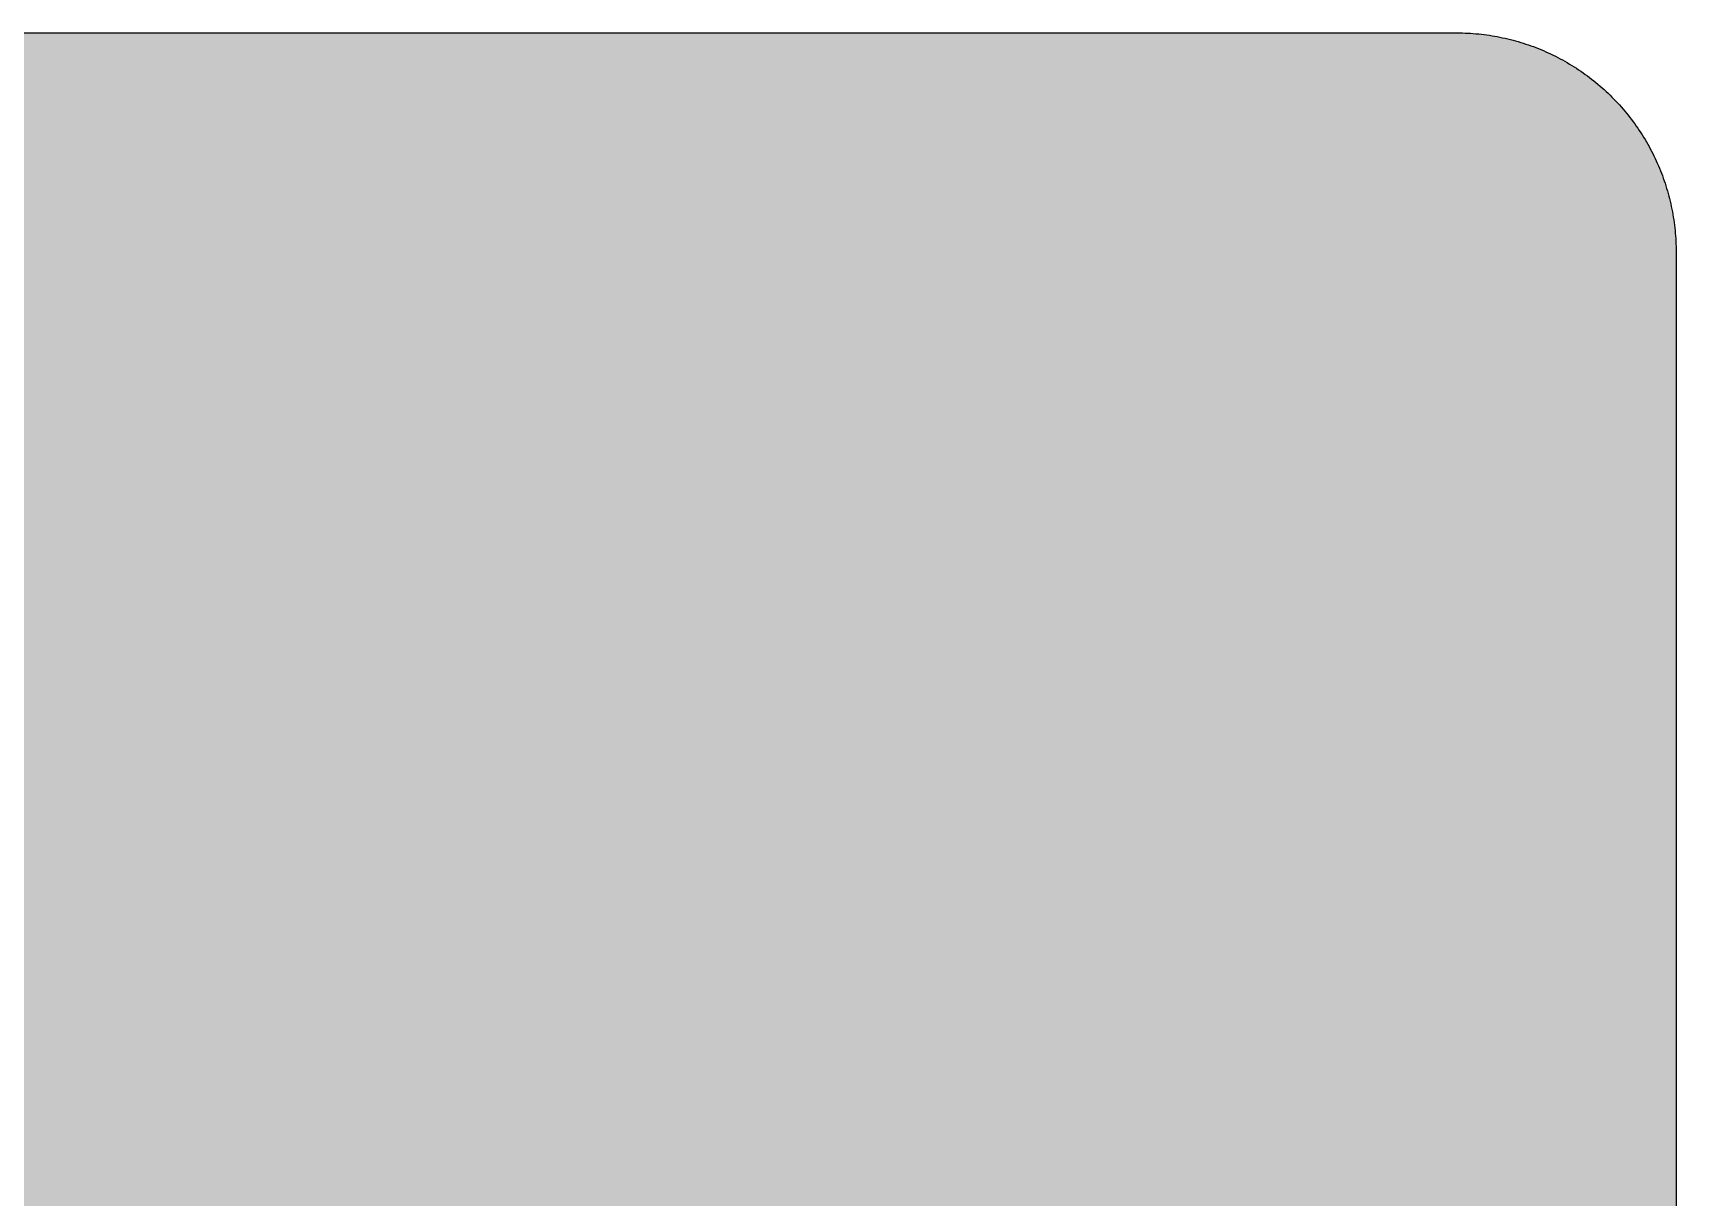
# Model space of a CAD drawing. Header units: millimetres. Extents: x 0 to 212, y 0 to 159.
# Drawn here: x 105.9 to 211.7, y 83.8 to 158.8 of the extents above; entities that cross this region are included whole.
import ezdxf

# ---------------------------------------------------------------- set-up
doc = ezdxf.new("R2010")
doc.units = ezdxf.units.MM

msp = doc.modelspace()

# ---------------------------------------------------------------- hatches: boundary and pattern name
msp.add_hatch(color=254).paths.add_polyline_path([(14.1633, 0.0536), (13.9878, 0.0533), (13.8125, 0.0559), (13.6373, 0.061), (13.462, 0.0686), (13.2893, 0.0787), (13.114, 0.0914), (12.9413, 0.1041), (12.7686, 0.1219), (12.5959, 0.1397), (12.4231, 0.16), (12.2504, 0.1829), (12.0777, 0.2057), (11.9075, 0.2337), (11.7373, 0.2616), (11.5672, 0.2921), (11.397, 0.3251), (11.2268, 0.3607), (11.0592, 0.3988), (10.8915, 0.4369), (10.7239, 0.4775), (10.5562, 0.5207), (10.3886, 0.5664), (10.2235, 0.6121), (10.0584, 0.6629), (9.8933, 0.7137), (9.7307, 0.7671), (9.5682, 0.8204), (9.4056, 0.8788), (9.2431, 0.9373), (9.083, 0.9982), (8.923, 1.0617), (8.763, 1.1252), (8.6055, 1.1938), (8.4455, 1.2624), (8.2906, 1.331), (8.1331, 1.4046), (7.9781, 1.4783), (7.8232, 1.5545), (7.6708, 1.6332), (7.5184, 1.7145), (7.366, 1.7958), (7.2161, 1.8796), (7.0663, 1.966), (6.919, 2.0523), (6.7716, 2.1438), (6.6243, 2.2352), (6.4795, 2.3266), (6.3348, 2.4232), (6.19, 2.5197), (6.0477, 2.6187), (5.908, 2.7178), (5.7683, 2.8194), (5.6286, 2.9235), (5.4915, 3.0302), (5.3543, 3.1369), (5.2197, 3.2461), (5.0851, 3.3579), (4.953, 3.4722), (4.8209, 3.5865), (4.6914, 3.7033), (4.5644, 3.8202), (4.4348, 3.9395), (4.3104, 4.0615), (4.1859, 4.1859), (4.0615, 4.3104), (3.9395, 4.4348), (3.8202, 4.5618), (3.7033, 4.6914), (3.5865, 4.8209), (3.4722, 4.953), (3.3579, 5.0851), (3.2487, 5.2197), (3.1369, 5.3543), (3.0302, 5.4915), (2.9235, 5.6286), (2.8194, 5.7683), (2.7178, 5.908), (2.6187, 6.0477), (2.5197, 6.19), (2.4232, 6.3348), (2.3266, 6.477), (2.2352, 6.6243), (2.1438, 6.7691), (2.0523, 6.919), (1.966, 7.0663), (1.8796, 7.2161), (1.7958, 7.366), (1.7145, 7.5184), (1.6332, 7.6708), (1.5545, 7.8232), (1.4783, 7.9781), (1.4046, 8.1331), (1.331, 8.2906), (1.2598, 8.4455), (1.1913, 8.603), (1.1252, 8.763), (1.0592, 8.923), (0.9982, 9.083), (0.9373, 9.2431), (0.8763, 9.4056), (0.8204, 9.5682), (0.7645, 9.7307), (0.7112, 9.8933), (0.6604, 10.0584), (0.6121, 10.2235), (0.5639, 10.3911), (0.5207, 10.5562), (0.4775, 10.7239), (0.4343, 10.8915), (0.3962, 11.0592), (0.3607, 11.2268), (0.3251, 11.397), (0.2921, 11.5672), (0.2616, 11.7373), (0.2311, 11.9075), (0.2057, 12.0802), (0.1803, 12.2504), (0.1575, 12.4231), (0.1372, 12.5959), (0.1194, 12.7686), (0.1041, 12.9413), (0.0889, 13.1166), (0.0787, 13.2893), (0.0686, 13.4645), (0.061, 13.6373), (0.0559, 13.8125), (0.0508, 13.9878), (0.0508, 14.163), (0.0522, 144.6925), (0.0508, 144.8664), (0.0559, 145.0416), (0.061, 145.2169), (0.0686, 145.3896), (0.0787, 145.5649), (0.0889, 145.7376), (0.1041, 145.9128), (0.1194, 146.0856), (0.1372, 146.2583), (0.1575, 146.431), (0.1803, 146.6037), (0.2057, 146.7739), (0.2311, 146.9466), (0.2616, 147.1168), (0.2921, 147.287), (0.3251, 147.4572), (0.3607, 147.6248), (0.3962, 147.795), (0.4343, 147.9626), (0.4775, 148.1303), (0.5207, 148.2979), (0.5639, 148.463), (0.6121, 148.6281), (0.6604, 148.7932), (0.7112, 148.9583), (0.7645, 149.1234), (0.8204, 149.286), (0.8763, 149.4485), (0.9373, 149.6111), (0.9982, 149.7711), (1.0592, 149.9311), (1.1252, 150.0911), (1.1913, 150.2486), (1.2598, 150.4061), (1.331, 150.5636), (1.4046, 150.7185), (1.4783, 150.876), (1.5545, 151.0284), (1.6332, 151.1833), (1.7145, 151.3357), (1.7958, 151.4856), (1.8796, 151.638), (1.966, 151.7879), (2.0523, 151.9352), (2.1438, 152.0825), (2.2352, 152.2298), (2.3266, 152.3746), (2.4232, 152.5194), (2.5197, 152.6616), (2.6187, 152.8039), (2.7178, 152.9461), (2.8194, 153.0858), (2.9235, 153.2255), (3.0302, 153.3627), (3.1369, 153.4973), (3.2487, 153.6344), (3.3579, 153.7665), (3.4722, 153.8986), (3.5865, 154.0307), (3.7033, 154.1602), (3.8202, 154.2898), (3.9395, 154.4168), (4.0615, 154.5438), (4.1859, 154.6682), (4.3104, 154.7901), (4.4348, 154.9121), (4.5644, 155.034), (4.6914, 155.1508), (4.8209, 155.2677), (4.953, 155.382), (5.0851, 155.4937), (5.2197, 155.6055), (5.3543, 155.7147), (5.4915, 155.8239), (5.6286, 155.9281), (5.7683, 156.0322), (5.908, 156.1338), (6.0477, 156.2354), (6.19, 156.3345), (6.3348, 156.431), (6.4795, 156.525), (6.6243, 156.6189), (6.7716, 156.7104), (6.919, 156.7993), (7.0663, 156.8882), (7.2161, 156.9745), (7.366, 157.0584), (7.5184, 157.1396), (7.6708, 157.2209), (7.8232, 157.2971), (7.9781, 157.3733), (8.1331, 157.4495), (8.2906, 157.5206), (8.4455, 157.5918), (8.6055, 157.6603), (8.763, 157.7289), (8.923, 157.7924), (9.083, 157.8559), (9.2431, 157.9169), (9.4056, 157.9753), (9.5682, 158.0337), (9.7307, 158.0871), (9.8933, 158.1404), (10.0584, 158.1912), (10.2235, 158.242), (10.3886, 158.2877), (10.5562, 158.3334), (10.7239, 158.3766), (10.8915, 158.4173), (11.0592, 158.4579), (11.2268, 158.4935), (11.397, 158.529), (11.5672, 158.562), (11.7373, 158.5925), (11.9075, 158.6205), (12.0777, 158.6484), (12.2504, 158.6713), (12.4231, 158.6941), (12.5959, 158.7144), (12.7686, 158.7322), (12.9413, 158.75), (13.114, 158.7627), (13.2893, 158.7754), (13.462, 158.7856), (13.6373, 158.7932), (13.8125, 158.7983), (13.9878, 158.8008), (14.163, 158.8033), (197.6078, 158.8036), (197.7822, 158.8008), (197.9574, 158.7983), (198.1327, 158.7932), (198.3054, 158.7856), (198.4807, 158.7754), (198.6534, 158.7627), (198.8287, 158.75), (199.0014, 158.7322), (199.1741, 158.7144), (199.3468, 158.6941), (199.5195, 158.6713), (199.6897, 158.6484), (199.8624, 158.6205), (200.0326, 158.5925), (200.2028, 158.562), (200.373, 158.529), (200.5432, 158.4935), (200.7108, 158.4579), (200.8784, 158.4173), (201.0461, 158.3766), (201.2137, 158.3334), (201.3788, 158.2877), (201.5465, 158.242), (201.7116, 158.1912), (201.8767, 158.1404), (202.0392, 158.0871), (202.2018, 158.0337), (202.3643, 157.9753), (202.5269, 157.9169), (202.6869, 157.8559), (202.8469, 157.7924), (203.007, 157.7289), (203.167, 157.6603), (203.3245, 157.5918), (203.4794, 157.5206), (203.6369, 157.4495), (203.7918, 157.3733), (203.9468, 157.2971), (204.0992, 157.2209), (204.2516, 157.1396), (204.404, 157.0584), (204.5538, 156.9745), (204.7037, 156.8882), (204.8535, 156.7993), (205.0009, 156.7104), (205.1456, 156.6189), (205.293, 156.525), (205.4352, 156.431), (205.58, 156.3345), (205.7222, 156.2354), (205.8619, 156.1338), (206.0016, 156.0322), (206.1413, 155.9281), (206.2785, 155.8239), (206.4156, 155.7147), (206.5503, 155.6055), (206.6849, 155.4937), (206.817, 155.382), (206.949, 155.2677), (207.0786, 155.1508), (207.2081, 155.034), (207.3351, 154.9121), (207.4596, 154.7901), (207.584, 154.6682), (207.7085, 154.5438), (207.8304, 154.4168), (207.9498, 154.2898), (208.0666, 154.1602), (208.1835, 154.0307), (208.2978, 153.8986), (208.4121, 153.7665), (208.5238, 153.6344), (208.6331, 153.4973), (208.7397, 153.3627), (208.8464, 153.2255), (208.9506, 153.0858), (209.0522, 152.9461), (209.1512, 152.8039), (209.2503, 152.6616), (209.3468, 152.5194), (209.4433, 152.3746), (209.5348, 152.2298), (209.6262, 152.0825), (209.7176, 151.9352), (209.804, 151.7879), (209.8904, 151.638), (209.9742, 151.4856), (210.0555, 151.3357), (210.1367, 151.1833), (210.2155, 151.0284), (210.2917, 150.876), (210.3653, 150.7185), (210.439, 150.5636), (210.5076, 150.4061), (210.5762, 150.2486), (210.6447, 150.0911), (210.7082, 149.9311), (210.7717, 149.7711), (210.8327, 149.6111), (210.8911, 149.4485), (210.9495, 149.286), (211.0029, 149.1234), (211.0562, 148.9583), (211.107, 148.7932), (211.1578, 148.6281), (211.2035, 148.463), (211.2493, 148.2979), (211.2924, 148.1303), (211.3331, 147.9626), (211.3712, 147.795), (211.4093, 147.6248), (211.4448, 147.4572), (211.4779, 147.287), (211.5083, 147.1168), (211.5363, 146.9466), (211.5642, 146.7739), (211.5871, 146.6037), (211.6099, 146.431), (211.6303, 146.2583), (211.648, 146.0856), (211.6658, 145.9128), (211.6785, 145.7376), (211.6912, 145.5649), (211.7014, 145.3896), (211.709, 145.2169), (211.7141, 145.0416), (211.7166, 144.8664), (211.7166, 144.6911), (211.7189, 14.1647), (211.7166, 13.9878), (211.7141, 13.8125), (211.709, 13.6373), (211.7014, 13.4645), (211.6912, 13.2893), (211.6785, 13.1166), (211.6658, 12.9413), (211.648, 12.7686), (211.6303, 12.5959), (211.6099, 12.4231), (211.5871, 12.2504), (211.5642, 12.0802), (211.5363, 11.9075), (211.5083, 11.7373), (211.4779, 11.5672), (211.4448, 11.397), (211.4093, 11.2268), (211.3712, 11.0592), (211.3331, 10.8915), (211.2924, 10.7239), (211.2493, 10.5562), (211.2035, 10.3911), (211.1578, 10.2235), (211.107, 10.0584), (211.0562, 9.8933), (211.0029, 9.7307), (210.9495, 9.5682), (210.8911, 9.4056), (210.8327, 9.2431), (210.7717, 9.083), (210.7082, 8.923), (210.6447, 8.763), (210.5762, 8.603), (210.5076, 8.4455), (210.439, 8.2906), (210.3653, 8.1331), (210.2917, 7.9781), (210.2155, 7.8232), (210.1367, 7.6708), (210.0555, 7.5184), (209.9742, 7.366), (209.8904, 7.2161), (209.804, 7.0663), (209.7176, 6.919), (209.6262, 6.7691), (209.5348, 6.6243), (209.4433, 6.477), (209.3468, 6.3348), (209.2503, 6.19), (209.1512, 6.0477), (209.0522, 5.908), (208.9506, 5.7683), (208.8464, 5.6286), (208.7397, 5.4915), (208.6331, 5.3543), (208.5238, 5.2197), (208.4121, 5.0851), (208.2978, 4.953), (208.1835, 4.8209), (208.0666, 4.6914), (207.9498, 4.5618), (207.8304, 4.4348), (207.7085, 4.3104), (207.584, 4.1859), (207.4596, 4.0615), (207.3351, 3.9395), (207.2081, 3.8202), (207.0786, 3.7033), (206.949, 3.5865), (206.817, 3.4722), (206.6849, 3.3579), (206.5503, 3.2461), (206.4156, 3.1369), (206.2785, 3.0302), (206.1413, 2.9235), (206.0016, 2.8194), (205.8619, 2.7178), (205.7222, 2.6187), (205.58, 2.5197), (205.4352, 2.4232), (205.293, 2.3266), (205.1456, 2.2352), (205.0009, 2.1438), (204.8535, 2.0523), (204.7037, 1.966), (204.5538, 1.8796), (204.404, 1.7958), (204.2516, 1.7145), (204.0992, 1.6332), (203.9468, 1.5545), (203.7918, 1.4783), (203.6369, 1.4046), (203.4794, 1.331), (203.3245, 1.2624), (203.167, 1.1938), (203.007, 1.1252), (202.8469, 1.0617), (202.6869, 0.9982), (202.5269, 0.9373), (202.3643, 0.8788), (202.2018, 0.8204), (202.0392, 0.7671), (201.8767, 0.7137), (201.7116, 0.6629), (201.5465, 0.6121), (201.3788, 0.5664), (201.2137, 0.5207), (201.0461, 0.4775), (200.8784, 0.4369), (200.7108, 0.3988), (200.5432, 0.3607), (200.373, 0.3251), (200.2028, 0.2921), (200.0326, 0.2616), (199.8624, 0.2337), (199.6897, 0.2057), (199.5195, 0.1829), (199.3468, 0.16), (199.1741, 0.1397), (199.0014, 0.1219), (198.8287, 0.1041), (198.6534, 0.0914), (198.4807, 0.0787), (198.3054, 0.0686), (198.1327, 0.061), (197.9574, 0.0559), (197.7822, 0.0533), (197.6069, 0.0533)])
h = msp.add_hatch(color=59)
h.paths.add_polyline_path([(14.1633, 3.5814), (13.8887, 3.5839), (13.6169, 3.5941), (13.3477, 3.6119), (13.081, 3.6347), (12.8143, 3.6652), (12.5501, 3.7008), (12.2885, 3.7465), (12.0294, 3.7948), (11.7729, 3.8506), (11.5164, 3.9141), (11.2649, 3.9827), (11.016, 4.0564), (10.7671, 4.1351), (10.5232, 4.2215), (10.2819, 4.3129), (10.0432, 4.412), (9.8069, 4.5161), (9.5733, 4.6228), (9.3447, 4.7371), (9.1186, 4.8565), (8.8951, 4.9809), (8.6741, 5.113), (8.4582, 5.2476), (8.2448, 5.3873), (8.0366, 5.5321), (7.8308, 5.682), (7.6276, 5.8369), (7.4295, 5.9969), (7.2365, 6.1595), (7.046, 6.3297), (6.8605, 6.5024), (6.6777, 6.6802), (6.5024, 6.8605), (6.3271, 7.046), (6.1595, 7.2365), (5.9969, 7.432), (5.8369, 7.6302), (5.682, 7.8308), (5.5321, 8.0366), (5.3873, 8.2448), (5.2451, 8.4582), (5.1105, 8.6741), (4.9809, 8.8951), (4.8565, 9.1186), (4.7371, 9.3447), (4.6228, 9.5758), (4.5136, 9.8069), (4.4094, 10.0432), (4.3129, 10.2819), (4.2215, 10.5232), (4.1351, 10.7696), (4.0538, 11.016), (3.9802, 11.2649), (3.9116, 11.5189), (3.8506, 11.7729), (3.7948, 12.0294), (3.744, 12.2911), (3.7008, 12.5527), (3.6627, 12.8143), (3.6322, 13.081), (3.6093, 13.3502), (3.5916, 13.6195), (3.5814, 13.8913), (3.5789, 14.163), (3.58, 144.6925), (3.5814, 144.9654), (3.5916, 145.2347), (3.6093, 145.5064), (3.6322, 145.7731), (3.6627, 146.0398), (3.7008, 146.304), (3.744, 146.5656), (3.7948, 146.8247), (3.8506, 147.0812), (3.9116, 147.3352), (3.9802, 147.5892), (4.0538, 147.8382), (4.1351, 148.0845), (4.2215, 148.3309), (4.3129, 148.5722), (4.4094, 148.811), (4.5136, 149.0472), (4.6228, 149.2783), (4.7371, 149.5095), (4.8565, 149.7355), (4.9809, 149.9591), (5.1105, 150.1775), (5.2451, 150.3959), (5.3873, 150.6093), (5.5321, 150.8176), (5.682, 151.0233), (5.8369, 151.224), (5.9969, 151.4221), (6.1595, 151.6177), (6.3271, 151.8056), (6.5024, 151.9936), (6.6777, 152.1739), (6.8605, 152.3517), (7.046, 152.5245), (7.2365, 152.6946), (7.4295, 152.8572), (7.6276, 153.0172), (7.8308, 153.1722), (8.0366, 153.322), (8.2448, 153.4668), (8.4582, 153.6065), (8.6741, 153.7411), (8.8951, 153.8732), (9.1186, 153.9977), (9.3447, 154.117), (9.5733, 154.2313), (9.8069, 154.3406), (10.0432, 154.4422), (10.2819, 154.5412), (10.5232, 154.6327), (10.7671, 154.719), (11.016, 154.7978), (11.2649, 154.874), (11.5164, 154.9425), (11.7729, 155.0035), (12.0294, 155.0594), (12.2885, 155.1102), (12.5501, 155.1534), (12.8143, 155.1889), (13.081, 155.2194), (13.3477, 155.2448), (13.6169, 155.26), (13.8887, 155.2702), (14.163, 155.2753), (197.6078, 155.2758), (197.8787, 155.2702), (198.1505, 155.26), (198.4197, 155.2448), (198.689, 155.2194), (198.9557, 155.1889), (199.2173, 155.1534), (199.4789, 155.1102), (199.7405, 155.0594), (199.9971, 155.0035), (200.2511, 154.9425), (200.5051, 154.874), (200.754, 154.7978), (201.0004, 154.719), (201.2467, 154.6327), (201.488, 154.5412), (201.7268, 154.4422), (201.963, 154.3406), (202.1942, 154.2313), (202.4253, 154.117), (202.6514, 153.9977), (202.8749, 153.8732), (203.0959, 153.7411), (203.3118, 153.6065), (203.5251, 153.4668), (203.7334, 153.322), (203.9391, 153.1722), (204.1398, 153.0172), (204.3379, 152.8572), (204.5335, 152.6946), (204.724, 152.5245), (204.9094, 152.3517), (205.0898, 152.1739), (205.2676, 151.9936), (205.4403, 151.8056), (205.6105, 151.6177), (205.773, 151.4221), (205.933, 151.224), (206.088, 151.0233), (206.2378, 150.8176), (206.3826, 150.6093), (206.5223, 150.3959), (206.6569, 150.1775), (206.789, 149.9591), (206.9135, 149.7355), (207.0329, 149.5095), (207.1472, 149.2783), (207.2538, 149.0472), (207.358, 148.811), (207.457, 148.5722), (207.5485, 148.3309), (207.6348, 148.0845), (207.7136, 147.8382), (207.7872, 147.5892), (207.8558, 147.3352), (207.9193, 147.0812), (207.9752, 146.8247), (208.0235, 146.5656), (208.0692, 146.304), (208.1047, 146.0398), (208.1352, 145.7731), (208.1581, 145.5064), (208.1759, 145.2347), (208.186, 144.9654), (208.1911, 144.6911), (208.1911, 14.1647), (208.186, 13.8913), (208.1759, 13.6195), (208.1581, 13.3502), (208.1352, 13.081), (208.1047, 12.8143), (208.0692, 12.5527), (208.0235, 12.2911), (207.9752, 12.0294), (207.9193, 11.7729), (207.8558, 11.5189), (207.7872, 11.2649), (207.7136, 11.016), (207.6348, 10.7696), (207.5485, 10.5232), (207.457, 10.2819), (207.358, 10.0432), (207.2538, 9.8069), (207.1472, 9.5758), (207.0329, 9.3447), (206.9135, 9.1186), (206.789, 8.8951), (206.6569, 8.6741), (206.5223, 8.4582), (206.3826, 8.2448), (206.2378, 8.0366), (206.088, 7.8308), (205.933, 7.6302), (205.773, 7.432), (205.6105, 7.2365), (205.4403, 7.046), (205.2676, 6.8605), (205.0898, 6.6802), (204.9094, 6.5024), (204.724, 6.3297), (204.5335, 6.1595), (204.3379, 5.9969), (204.1398, 5.8369), (203.9391, 5.682), (203.7334, 5.5321), (203.5251, 5.3873), (203.3118, 5.2476), (203.0959, 5.113), (202.8749, 4.9809), (202.6514, 4.8565), (202.4253, 4.7371), (202.1942, 4.6228), (201.963, 4.5161), (201.7268, 4.412), (201.488, 4.3129), (201.2467, 4.2215), (201.0004, 4.1351), (200.754, 4.0564), (200.5051, 3.9827), (200.2511, 3.9141), (199.9971, 3.8506), (199.7405, 3.7948), (199.4789, 3.7465), (199.2173, 3.7008), (198.9557, 3.6652), (198.689, 3.6347), (198.4197, 3.6119), (198.1505, 3.5941), (197.8787, 3.5839), (197.6069, 3.5789)])
h.paths.add_polyline_path([(14.1633, 8.8731), (14.0259, 8.8748), (13.8887, 8.8798), (13.7541, 8.8875), (13.622, 8.9002), (13.4874, 8.9154), (13.3553, 8.9332), (13.2258, 8.9535), (13.0962, 8.9789), (12.9667, 9.0068), (12.8397, 9.0373), (12.7127, 9.0729), (12.5882, 9.1084), (12.4663, 9.1491), (12.3419, 9.1923), (12.2225, 9.238), (12.1031, 9.2888), (11.9837, 9.3396), (11.8694, 9.3929), (11.7526, 9.4513), (11.6408, 9.5098), (11.5291, 9.5733), (11.4198, 9.6368), (11.3106, 9.7053), (11.2039, 9.7765), (11.0998, 9.8476), (10.9957, 9.9238), (10.8966, 10), (10.7975, 10.0787), (10.6985, 10.1625), (10.6045, 10.2464), (10.5105, 10.3327), (10.4216, 10.4216), (10.3327, 10.5131), (10.2464, 10.6045), (10.16, 10.701), (10.0787, 10.7975), (10, 10.8966), (9.9212, 10.9982), (9.8476, 11.0998), (9.7739, 11.2039), (9.7053, 11.3106), (9.6368, 11.4198), (9.5707, 11.5291), (9.5098, 11.6408), (9.4488, 11.7551), (9.3929, 11.8694), (9.337, 11.9863), (9.2862, 12.1031), (9.238, 12.2225), (9.1923, 12.3444), (9.1491, 12.4663), (9.1084, 12.5908), (9.0703, 12.7152), (9.0373, 12.8397), (9.0068, 12.9692), (8.9789, 13.0962), (8.9535, 13.2258), (8.9306, 13.3579), (8.9129, 13.4899), (8.8976, 13.622), (8.8849, 13.7566), (8.8773, 13.8913), (8.8722, 14.0259), (8.8697, 14.163), (8.8717, 144.6925), (8.8722, 144.8283), (8.8773, 144.9629), (8.8849, 145.0975), (8.8976, 145.2321), (8.9129, 145.3642), (8.9306, 145.4963), (8.9535, 145.6284), (8.9789, 145.7579), (9.0068, 145.8849), (9.0373, 146.0144), (9.0703, 146.1389), (9.1084, 146.2634), (9.1491, 146.3878), (9.1923, 146.5097), (9.238, 146.6317), (9.2862, 146.751), (9.337, 146.8679), (9.3929, 146.9847), (9.4488, 147.099), (9.5098, 147.2133), (9.5707, 147.3251), (9.6368, 147.4343), (9.7053, 147.5435), (9.7739, 147.6502), (9.8476, 147.7543), (9.9212, 147.8559), (10, 147.9575), (10.0787, 148.0566), (10.16, 148.1531), (10.2464, 148.2496), (10.3327, 148.3411), (10.4216, 148.4325), (10.5105, 148.5214), (10.6045, 148.6078), (10.6985, 148.6916), (10.7975, 148.7754), (10.8966, 148.8542), (10.9957, 148.9304), (11.0998, 149.0066), (11.2039, 149.0777), (11.3106, 149.1488), (11.4198, 149.2174), (11.5291, 149.2809), (11.6408, 149.3444), (11.7526, 149.4028), (11.8694, 149.4612), (11.9837, 149.5146), (12.1031, 149.5679), (12.2225, 149.6162), (12.3419, 149.6619), (12.4663, 149.7051), (12.5882, 149.7457), (12.7127, 149.7813), (12.8397, 149.8168), (12.9667, 149.8473), (13.0962, 149.8752), (13.2258, 149.9006), (13.3553, 149.921), (13.4874, 149.9413), (13.622, 149.9565), (13.7541, 149.9667), (13.8887, 149.9768), (14.0259, 149.9819), (14.163, 149.9819), (197.6078, 149.9842), (197.7441, 149.9819), (197.8787, 149.9768), (198.0133, 149.9667), (198.1479, 149.9565), (198.28, 149.9413), (198.4121, 149.921), (198.5442, 149.9006), (198.6737, 149.8752), (198.8007, 149.8473), (198.9303, 149.8168), (199.0547, 149.7813), (199.1792, 149.7457), (199.3036, 149.7051), (199.4256, 149.6619), (199.5475, 149.6162), (199.6669, 149.5679), (199.7837, 149.5146), (199.9005, 149.4612), (200.0148, 149.4028), (200.1291, 149.3444), (200.2409, 149.2809), (200.3501, 149.2174), (200.4593, 149.1488), (200.566, 149.0777), (200.6702, 149.0066), (200.7718, 148.9304), (200.8734, 148.8542), (200.9724, 148.7754), (201.0689, 148.6916), (201.1655, 148.6078), (201.2569, 148.5214), (201.3483, 148.4325), (201.4372, 148.3411), (201.5236, 148.2496), (201.6074, 148.1531), (201.6912, 148.0566), (201.77, 147.9575), (201.8462, 147.8559), (201.9224, 147.7543), (201.9935, 147.6502), (202.0646, 147.5435), (202.1332, 147.4343), (202.1967, 147.3251), (202.2602, 147.2133), (202.3186, 147.099), (202.377, 146.9847), (202.4304, 146.8679), (202.4812, 146.751), (202.532, 146.6317), (202.5777, 146.5097), (202.6209, 146.3878), (202.6615, 146.2634), (202.6971, 146.1389), (202.7326, 146.0144), (202.7631, 145.8849), (202.7911, 145.7579), (202.8165, 145.6284), (202.8368, 145.4963), (202.8546, 145.3642), (202.8698, 145.2321), (202.8825, 145.0975), (202.8901, 144.9629), (202.8952, 144.8283), (202.8977, 144.6911), (202.8994, 14.1647), (202.8952, 14.0259), (202.8901, 13.8913), (202.8825, 13.7566), (202.8698, 13.622), (202.8546, 13.4899), (202.8368, 13.3579), (202.8165, 13.2258), (202.7911, 13.0962), (202.7631, 12.9692), (202.7326, 12.8397), (202.6971, 12.7152), (202.6615, 12.5908), (202.6209, 12.4663), (202.5777, 12.3444), (202.532, 12.2225), (202.4812, 12.1031), (202.4304, 11.9863), (202.377, 11.8694), (202.3186, 11.7551), (202.2602, 11.6408), (202.1967, 11.5291), (202.1332, 11.4198), (202.0646, 11.3106), (201.9935, 11.2039), (201.9224, 11.0998), (201.8462, 10.9982), (201.77, 10.8966), (201.6912, 10.7975), (201.6074, 10.701), (201.5236, 10.6045), (201.4372, 10.5131), (201.3483, 10.4216), (201.2569, 10.3327), (201.1655, 10.2464), (201.0689, 10.1625), (200.9724, 10.0787), (200.8734, 10), (200.7718, 9.9238), (200.6702, 9.8476), (200.566, 9.7765), (200.4593, 9.7053), (200.3501, 9.6368), (200.2409, 9.5733), (200.1291, 9.5098), (200.0148, 9.4513), (199.9005, 9.3929), (199.7837, 9.3396), (199.6669, 9.2888), (199.5475, 9.238), (199.4256, 9.1923), (199.3036, 9.1491), (199.1792, 9.1084), (199.0547, 9.0729), (198.9303, 9.0373), (198.8007, 9.0068), (198.6737, 8.9789), (198.5442, 8.9535), (198.4121, 8.9332), (198.28, 8.9154), (198.1479, 8.9002), (198.0133, 8.8875), (197.8787, 8.8798), (197.7441, 8.8748), (197.6069, 8.8722)], flags=16)
h = msp.add_hatch(color=59)
h.paths.add_polyline_path([(133.0494, 104.8286), (133.0494, 106.7689), (140.8105, 106.7689), (140.8105, 108.7092), (153.2625, 108.7092), (153.2357, 108.651), (153.2128, 108.5926), (153.1874, 108.5342), (153.1645, 108.4783), (153.1417, 108.4199), (153.1188, 108.3615), (153.096, 108.3031), (153.0731, 108.2446), (153.0502, 108.1862), (153.0299, 108.1278), (153.0096, 108.0694), (152.9893, 108.0084), (152.969, 107.95), (152.9486, 107.8916), (152.9283, 107.8306), (152.908, 107.7722), (152.8902, 107.7138), (152.8724, 107.6528), (152.8547, 107.5944), (152.8369, 107.5334), (152.8191, 107.475), (152.8013, 107.4141), (152.7861, 107.3531), (152.7708, 107.2947), (152.7556, 107.2337), (152.7404, 107.1728), (152.7251, 107.1118), (152.7099, 107.0508), (152.6946, 106.9924), (152.6819, 106.9315), (152.6692, 106.8705), (152.6565, 106.8095), (152.6438, 106.7486), (152.6311, 106.6876), (152.6184, 106.6267), (152.6083, 106.5657), (152.5981, 106.5022), (152.5854, 106.4412), (152.5753, 106.3803), (152.5676, 106.3193), (152.5575, 106.2584), (152.5473, 106.1949), (152.5397, 106.1339), (152.5321, 106.0729), (152.5245, 106.0094), (152.5168, 105.9485), (152.5092, 105.8875), (152.5016, 105.824), (152.4965, 105.7631), (152.4914, 105.6996), (152.4838, 105.6386), (152.4787, 105.5751), (152.4762, 105.5141), (152.4711, 105.4506), (152.466, 105.3897), (152.4635, 105.3262), (152.461, 105.2652), (152.4584, 105.2017), (152.4559, 105.1408), (152.4533, 105.0773), (152.4533, 105.0138), (152.4508, 104.9528), (152.4508, 104.8893), (152.4508, 104.8283)])
h.paths.add_polyline_path([(183.4967, 108.7092), (181.5564, 104.8286), (171.855, 104.8286), (171.8539, 104.8893), (171.8539, 104.9528), (171.8513, 105.0138), (171.8513, 105.0773), (171.8488, 105.1408), (171.8462, 105.2017), (171.8437, 105.2652), (171.8412, 105.3262), (171.8386, 105.3897), (171.8335, 105.4506), (171.8285, 105.5141), (171.8259, 105.5751), (171.8208, 105.6386), (171.8132, 105.6996), (171.8081, 105.7631), (171.8031, 105.824), (171.7954, 105.8875), (171.7878, 105.9485), (171.7802, 106.0094), (171.7726, 106.0729), (171.765, 106.1339), (171.7573, 106.1949), (171.7472, 106.2584), (171.7396, 106.3193), (171.7294, 106.3803), (171.7192, 106.4412), (171.7091, 106.5022), (171.6964, 106.5657), (171.6862, 106.6267), (171.6735, 106.6876), (171.6608, 106.7486), (171.6481, 106.8095), (171.6354, 106.8705), (171.6227, 106.9315), (171.61, 106.9924), (171.5948, 107.0508), (171.5821, 107.1118), (171.5668, 107.1728), (171.5516, 107.2337), (171.5364, 107.2947), (171.5186, 107.3531), (171.5033, 107.4141), (171.4856, 107.475), (171.4678, 107.5334), (171.45, 107.5944), (171.4322, 107.6528), (171.4144, 107.7138), (171.3967, 107.7722), (171.3763, 107.8306), (171.3586, 107.8916), (171.3382, 107.95), (171.3179, 108.0084), (171.2976, 108.0694), (171.2747, 108.1278), (171.2544, 108.1862), (171.2316, 108.2446), (171.2112, 108.3031), (171.1884, 108.3615), (171.1655, 108.4199), (171.1427, 108.4783), (171.1173, 108.5342), (171.0944, 108.5926), (171.069, 108.651), (171.0436, 108.7069)], flags=16)
edge = h.paths.add_edge_path(flags=16)
edge.add_line((169.9147, 104.8286), (169.9108, 105.0265))
edge.add_line((169.9108, 105.0265), (169.9031, 105.2271))
edge.add_line((169.9031, 105.2271), (169.8904, 105.4252))
edge.add_line((169.8904, 105.4252), (169.8727, 105.6208))
edge.add_line((169.8727, 105.6208), (169.8523, 105.8164))
edge.add_line((169.8523, 105.8164), (169.8244, 106.0094))
edge.add_line((169.8244, 106.0094), (169.7914, 106.1999))
edge.add_line((169.7914, 106.1999), (169.7558, 106.3904))
edge.add_line((169.7558, 106.3904), (169.7152, 106.5809))
edge.add_line((169.7152, 106.5809), (169.6695, 106.7664))
edge.add_line((169.6695, 106.7664), (169.6187, 106.9518))
edge.add_line((169.6187, 106.9518), (169.5653, 107.1347))
edge.add_line((169.5653, 107.1347), (169.5069, 107.315))
edge.add_line((169.5069, 107.315), (169.4434, 107.4953))
edge.add_line((169.4434, 107.4953), (169.3748, 107.6731))
edge.add_line((169.3748, 107.6731), (169.3037, 107.8484))
edge.add_line((169.3037, 107.8484), (169.2275, 108.0211))
edge.add_line((169.2275, 108.0211), (169.1488, 108.1913))
edge.add_line((169.1488, 108.1913), (169.0649, 108.3615))
edge.add_line((169.0649, 108.3615), (168.976, 108.5266))
edge.add_line((168.976, 108.5266), (168.8846, 108.6891))
edge.add_line((168.8846, 108.6891), (168.7906, 108.8517))
edge.add_line((168.7906, 108.8517), (168.6916, 109.0092))
edge.add_line((168.6916, 109.0092), (168.5874, 109.1667))
edge.add_line((168.5874, 109.1667), (168.4807, 109.3191))
edge.add_line((168.4807, 109.3191), (168.3715, 109.4715))
edge.add_line((168.3715, 109.4715), (168.2572, 109.6188))
edge.add_line((168.2572, 109.6188), (168.1404, 109.7636))
edge.add_line((168.1404, 109.7636), (168.021, 109.9058))
edge.add_line((168.021, 109.9058), (167.8965, 110.0455))
edge.add_line((167.8965, 110.0455), (167.7695, 110.1827))
edge.add_line((167.7695, 110.1827), (167.64, 110.3147))
edge.add_line((167.64, 110.3147), (167.5079, 110.4443))
edge.add_line((167.5079, 110.4443), (167.3708, 110.5713))
edge.add_line((167.3708, 110.5713), (167.2311, 110.6957))
edge.add_line((167.2311, 110.6957), (167.0888, 110.8151))
edge.add_line((167.0888, 110.8151), (166.944, 110.932))
edge.add_line((166.944, 110.932), (166.7967, 111.0463))
edge.add_line((166.7967, 111.0463), (166.6443, 111.1555))
edge.add_line((166.6443, 111.1555), (166.4919, 111.2622))
edge.add_line((166.4919, 111.2622), (166.337, 111.3663))
edge.add_line((166.337, 111.3663), (166.177, 111.4654))
edge.add_line((166.177, 111.4654), (166.0169, 111.5593))
edge.add_line((166.0169, 111.5593), (165.8518, 111.6508))
edge.add_line((165.8518, 111.6508), (165.6867, 111.7397))
edge.add_line((165.6867, 111.7397), (165.5166, 111.8235))
edge.add_line((165.5166, 111.8235), (165.3464, 111.9022))
edge.add_line((165.3464, 111.9022), (165.1737, 111.9784))
edge.add_line((165.1737, 111.9784), (164.9984, 112.0496))
edge.add_line((164.9984, 112.0496), (164.8206, 112.1181))
edge.add_line((164.8206, 112.1181), (164.6428, 112.1816))
edge.add_line((164.6428, 112.1816), (164.4599, 112.2401))
edge.add_line((164.4599, 112.2401), (164.277, 112.2934))
edge.add_line((164.277, 112.2934), (164.0916, 112.3442))
edge.add_line((164.0916, 112.3442), (163.9062, 112.3899))
edge.add_line((163.9062, 112.3899), (163.7157, 112.4306))
edge.add_line((163.7157, 112.4306), (163.5252, 112.4661))
edge.add_line((163.5252, 112.4661), (163.3347, 112.4991))
edge.add_line((163.3347, 112.4991), (163.1417, 112.5271))
edge.add_line((163.1417, 112.5271), (162.9461, 112.5474))
edge.add_line((162.9461, 112.5474), (162.7505, 112.5652))
edge.add_line((162.7505, 112.5652), (162.5524, 112.5779))
edge.add_line((162.5524, 112.5779), (162.3517, 112.5855))
edge.add_line((162.3517, 112.5855), (162.1536, 112.588))
edge.add_line((162.1536, 112.588), (161.9529, 112.5855))
edge.add_line((161.9529, 112.5855), (161.7523, 112.5779))
edge.add_line((161.7523, 112.5779), (161.5542, 112.5652))
edge.add_line((161.5542, 112.5652), (161.3586, 112.5474))
edge.add_line((161.3586, 112.5474), (161.163, 112.5271))
edge.add_line((161.163, 112.5271), (160.97, 112.4991))
edge.add_line((160.97, 112.4991), (160.7795, 112.4661))
edge.add_line((160.7795, 112.4661), (160.589, 112.4306))
edge.add_line((160.589, 112.4306), (160.401, 112.3899))
edge.add_line((160.401, 112.3899), (160.213, 112.3442))
edge.add_line((160.213, 112.3442), (160.0276, 112.2934))
edge.add_line((160.0276, 112.2934), (159.8447, 112.2401))
edge.add_line((159.8447, 112.2401), (159.6644, 112.1816))
edge.add_line((159.6644, 112.1816), (159.4841, 112.1181))
edge.add_line((159.4841, 112.1181), (159.3063, 112.0496))
edge.add_line((159.3063, 112.0496), (159.131, 111.9784))
edge.add_line((159.131, 111.9784), (158.9583, 111.9022))
edge.add_line((158.9583, 111.9022), (158.7881, 111.8235))
edge.add_line((158.7881, 111.8235), (158.6205, 111.7397))
edge.add_line((158.6205, 111.7397), (158.4528, 111.6508))
edge.add_line((158.4528, 111.6508), (158.2903, 111.5593))
edge.add_line((158.2903, 111.5593), (158.1277, 111.4654))
edge.add_line((158.1277, 111.4654), (157.9702, 111.3663))
edge.add_line((157.9702, 111.3663), (157.8127, 111.2622))
edge.add_line((157.8127, 111.2622), (157.6603, 111.1555))
edge.add_line((157.6603, 111.1555), (157.5079, 111.0463))
edge.add_line((157.5079, 111.0463), (157.3606, 110.932))
edge.add_line((157.3606, 110.932), (157.2158, 110.8151))
edge.add_line((157.2158, 110.8151), (157.0736, 110.6957))
edge.add_line((157.0736, 110.6957), (156.9339, 110.5713))
edge.add_line((156.9339, 110.5713), (156.7967, 110.4443))
edge.add_line((156.7967, 110.4443), (156.6647, 110.3147))
edge.add_line((156.6647, 110.3147), (156.5351, 110.1827))
edge.add_line((156.5351, 110.1827), (156.4081, 110.0455))
edge.add_line((156.4081, 110.0455), (156.2837, 109.9058))
edge.add_line((156.2837, 109.9058), (156.1643, 109.7636))
edge.add_line((156.1643, 109.7636), (156.0474, 109.6188))
edge.add_line((156.0474, 109.6188), (155.9331, 109.4715))
edge.add_line((155.9331, 109.4715), (155.8239, 109.3191))
edge.add_line((155.8239, 109.3191), (155.7172, 109.1667))
edge.add_line((155.7172, 109.1667), (155.6131, 109.0092))
edge.add_line((155.6131, 109.0092), (155.514, 108.8517))
edge.add_line((155.514, 108.8517), (155.4201, 108.6891))
edge.add_line((155.4201, 108.6891), (155.3286, 108.5266))
edge.add_line((155.3286, 108.5266), (155.2397, 108.3615))
edge.add_line((155.2397, 108.3615), (155.1559, 108.1913))
edge.add_line((155.1559, 108.1913), (155.0772, 108.0211))
edge.add_line((155.0772, 108.0211), (155.001, 107.8484))
edge.add_line((155.001, 107.8484), (154.9298, 107.6731))
edge.add_line((154.9298, 107.6731), (154.8613, 107.4953))
edge.add_line((154.8613, 107.4953), (154.8003, 107.315))
edge.add_line((154.8003, 107.315), (154.7393, 107.1347))
edge.add_line((154.7393, 107.1347), (154.686, 106.9518))
edge.add_line((154.686, 106.9518), (154.6352, 106.7664))
edge.add_line((154.6352, 106.7664), (154.5895, 106.5809))
edge.add_line((154.5895, 106.5809), (154.5488, 106.3904))
edge.add_line((154.5488, 106.3904), (154.5133, 106.1999))
edge.add_line((154.5133, 106.1999), (154.4803, 106.0094))
edge.add_line((154.4803, 106.0094), (154.4549, 105.8164))
edge.add_line((154.4549, 105.8164), (154.432, 105.6208))
edge.add_line((154.432, 105.6208), (154.4142, 105.4252))
edge.add_line((154.4142, 105.4252), (154.4015, 105.2271))
edge.add_line((154.4015, 105.2271), (154.3939, 105.0265))
edge.add_line((154.3939, 105.0265), (154.3914, 104.8283))
edge.add_line((154.3914, 104.8283), (154.3939, 104.6277))
edge.add_line((154.3939, 104.6277), (154.4015, 104.427))
edge.add_line((154.4015, 104.427), (154.4142, 104.2289))
edge.add_line((154.4142, 104.2289), (154.432, 104.0333))
edge.add_line((154.432, 104.0333), (154.4549, 103.8377))
edge.add_line((154.4549, 103.8377), (154.4803, 103.6447))
edge.add_line((154.4803, 103.6447), (154.5133, 103.4542))
edge.add_line((154.5133, 103.4542), (154.5488, 103.2637))
edge.add_line((154.5488, 103.2637), (154.5895, 103.0732))
edge.add_line((154.5895, 103.0732), (154.6352, 102.8878))
edge.add_line((154.6352, 102.8878), (154.686, 102.7024))
edge.add_line((154.686, 102.7024), (154.7393, 102.5195))
edge.add_line((154.7393, 102.5195), (154.8003, 102.3366))
edge.add_line((154.8003, 102.3366), (154.8613, 102.1588))
edge.add_line((154.8613, 102.1588), (154.9298, 101.981))
edge.add_line((154.9298, 101.981), (155.001, 101.8057))
edge.add_line((155.001, 101.8057), (155.0772, 101.633))
edge.add_line((155.0772, 101.633), (155.1559, 101.4628))
edge.add_line((155.1559, 101.4628), (155.2397, 101.2927))
edge.add_line((155.2397, 101.2927), (155.3286, 101.1276))
edge.add_line((155.3286, 101.1276), (155.4201, 100.965))
edge.add_line((155.4201, 100.965), (155.514, 100.8024))
edge.add_line((155.514, 100.8024), (155.6131, 100.645))
edge.add_line((155.6131, 100.645), (155.7172, 100.4875))
edge.add_line((155.7172, 100.4875), (155.8239, 100.3351))
edge.add_line((155.8239, 100.3351), (155.9331, 100.1827))
edge.add_line((155.9331, 100.1827), (156.0474, 100.0354))
edge.add_line((156.0474, 100.0354), (156.1643, 99.8906))
edge.add_line((156.1643, 99.8906), (156.2837, 99.7483))
edge.add_line((156.2837, 99.7483), (156.4081, 99.6086))
edge.add_line((156.4081, 99.6086), (156.5351, 99.4715))
edge.add_line((156.5351, 99.4715), (156.6647, 99.3394))
edge.add_line((156.6647, 99.3394), (156.7967, 99.2099))
edge.add_line((156.7967, 99.2099), (156.9339, 99.0829))
edge.add_line((156.9339, 99.0829), (157.0736, 98.9584))
edge.add_line((157.0736, 98.9584), (157.2158, 98.839))
edge.add_line((157.2158, 98.839), (157.3606, 98.7222))
edge.add_line((157.3606, 98.7222), (157.5079, 98.6079))
edge.add_line((157.5079, 98.6079), (157.6603, 98.4987))
edge.add_line((157.6603, 98.4987), (157.8127, 98.392))
edge.add_line((157.8127, 98.392), (157.9702, 98.2878))
edge.add_line((157.9702, 98.2878), (158.1277, 98.1888))
edge.add_line((158.1277, 98.1888), (158.2903, 98.0948))
edge.add_line((158.2903, 98.0948), (158.4528, 98.0034))
edge.add_line((158.4528, 98.0034), (158.6205, 97.9145))
edge.add_line((158.6205, 97.9145), (158.7881, 97.8306))
edge.add_line((158.7881, 97.8306), (158.9583, 97.7519))
edge.add_line((158.9583, 97.7519), (159.131, 97.6757))
edge.add_line((159.131, 97.6757), (159.3063, 97.6046))
edge.add_line((159.3063, 97.6046), (159.4841, 97.536))
edge.add_line((159.4841, 97.536), (159.6644, 97.475))
edge.add_line((159.6644, 97.475), (159.8447, 97.4141))
edge.add_line((159.8447, 97.4141), (160.0276, 97.3607))
edge.add_line((160.0276, 97.3607), (160.213, 97.3099))
edge.add_line((160.213, 97.3099), (160.401, 97.2642))
edge.add_line((160.401, 97.2642), (160.589, 97.2236))
edge.add_line((160.589, 97.2236), (160.7795, 97.188))
edge.add_line((160.7795, 97.188), (160.97, 97.155))
edge.add_line((160.97, 97.155), (161.163, 97.1296))
edge.add_line((161.163, 97.1296), (161.3586, 97.1067))
edge.add_line((161.3586, 97.1067), (161.5542, 97.089))
edge.add_line((161.5542, 97.089), (161.7523, 97.0763))
edge.add_line((161.7523, 97.0763), (161.9529, 97.0686))
edge.add_line((161.9529, 97.0686), (162.1536, 97.0661))
edge.add_line((162.1536, 97.0661), (162.3517, 97.0686))
edge.add_line((162.3517, 97.0686), (162.5524, 97.0763))
edge.add_line((162.5524, 97.0763), (162.7505, 97.089))
edge.add_line((162.7505, 97.089), (162.9461, 97.1067))
edge.add_line((162.9461, 97.1067), (163.1417, 97.1296))
edge.add_line((163.1417, 97.1296), (163.3347, 97.155))
edge.add_line((163.3347, 97.155), (163.5252, 97.188))
edge.add_line((163.5252, 97.188), (163.7157, 97.2236))
edge.add_line((163.7157, 97.2236), (163.9062, 97.2642))
edge.add_line((163.9062, 97.2642), (164.0916, 97.3099))
edge.add_line((164.0916, 97.3099), (164.277, 97.3607))
edge.add_line((164.277, 97.3607), (164.4599, 97.4141))
edge.add_line((164.4599, 97.4141), (164.6428, 97.475))
edge.add_line((164.6428, 97.475), (164.8206, 97.536))
edge.add_line((164.8206, 97.536), (164.9984, 97.6046))
edge.add_line((164.9984, 97.6046), (165.1737, 97.6757))
edge.add_line((165.1737, 97.6757), (165.3464, 97.7519))
edge.add_line((165.3464, 97.7519), (165.5166, 97.8306))
edge.add_line((165.5166, 97.8306), (165.6867, 97.9145))
edge.add_line((165.6867, 97.9145), (165.8518, 98.0034))
edge.add_line((165.8518, 98.0034), (166.0169, 98.0948))
edge.add_line((166.0169, 98.0948), (166.177, 98.1888))
edge.add_line((166.177, 98.1888), (166.337, 98.2878))
edge.add_line((166.337, 98.2878), (166.4919, 98.392))
edge.add_line((166.4919, 98.392), (166.6443, 98.4987))
edge.add_line((166.6443, 98.4987), (166.7967, 98.6079))
edge.add_line((166.7967, 98.6079), (166.944, 98.7222))
edge.add_line((166.944, 98.7222), (167.0888, 98.839))
edge.add_line((167.0888, 98.839), (167.2311, 98.9584))
edge.add_line((167.2311, 98.9584), (167.3708, 99.0829))
edge.add_line((167.3708, 99.0829), (167.5079, 99.2099))
edge.add_line((167.5079, 99.2099), (167.64, 99.3394))
edge.add_line((167.64, 99.3394), (167.7695, 99.4715))
edge.add_line((167.7695, 99.4715), (167.8965, 99.6086))
edge.add_line((167.8965, 99.6086), (168.021, 99.7483))
edge.add_line((168.021, 99.7483), (168.1404, 99.8906))
edge.add_line((168.1404, 99.8906), (168.2572, 100.0354))
edge.add_line((168.2572, 100.0354), (168.3715, 100.1827))
edge.add_line((168.3715, 100.1827), (168.4807, 100.3351))
edge.add_line((168.4807, 100.3351), (168.5874, 100.4875))
edge.add_line((168.5874, 100.4875), (168.6916, 100.645))
edge.add_line((168.6916, 100.645), (168.7906, 100.8024))
edge.add_line((168.7906, 100.8024), (168.8846, 100.965))
edge.add_line((168.8846, 100.965), (168.976, 101.1276))
edge.add_line((168.976, 101.1276), (169.0649, 101.2927))
edge.add_line((169.0649, 101.2927), (169.1488, 101.4628))
edge.add_line((169.1488, 101.4628), (169.2275, 101.633))
edge.add_line((169.2275, 101.633), (169.3037, 101.8057))
edge.add_line((169.3037, 101.8057), (169.3748, 101.981))
edge.add_line((169.3748, 101.981), (169.4434, 102.1588))
edge.add_line((169.4434, 102.1588), (169.5069, 102.3366))
edge.add_line((169.5069, 102.3366), (169.5653, 102.5195))
edge.add_line((169.5653, 102.5195), (169.6187, 102.7024))
edge.add_line((169.6187, 102.7024), (169.6695, 102.8878))
edge.add_line((169.6695, 102.8878), (169.7152, 103.0732))
edge.add_line((169.7152, 103.0732), (169.7558, 103.2637))
edge.add_line((169.7558, 103.2637), (169.7914, 103.4542))
edge.add_line((169.7914, 103.4542), (169.8244, 103.6447))
edge.add_line((169.8244, 103.6447), (169.8523, 103.8377))
edge.add_line((169.8523, 103.8377), (169.8727, 104.0333))
edge.add_line((169.8727, 104.0333), (169.8904, 104.2289))
edge.add_line((169.8904, 104.2289), (169.9031, 104.427))
edge.add_line((169.9031, 104.427), (169.9108, 104.6277))
edge.add_line((169.9108, 104.6277), (169.9133, 104.8283))
h.paths.add_polyline_path([(183.4967, 110.6495), (169.9147, 110.6495), (169.8269, 110.7618), (169.738, 110.8735), (169.6491, 110.9853), (169.5577, 111.0945), (169.4663, 111.2012), (169.3723, 111.3079), (169.2758, 111.412), (169.1792, 111.5162), (169.0802, 111.6178), (168.9811, 111.7168), (168.8821, 111.8159), (168.7779, 111.9124), (168.6763, 112.0089), (168.5696, 112.1029), (168.4655, 112.1943), (168.3588, 112.2858), (168.2496, 112.3747), (168.1404, 112.461), (168.0286, 112.5474), (167.9169, 112.6312), (167.8051, 112.7125), (167.6908, 112.7938), (167.574, 112.8725), (167.4571, 112.9487), (167.3403, 113.0249), (167.2234, 113.0986), (167.1041, 113.1697), (166.9821, 113.2408), (166.8602, 113.3094), (166.7383, 113.3754), (166.6164, 113.4415), (166.4919, 113.505), (166.3675, 113.5659), (166.2405, 113.6244), (166.1135, 113.6828), (165.9865, 113.7387), (165.8569, 113.792), (165.7274, 113.8453), (165.5978, 113.8961), (165.4683, 113.9444), (165.3362, 113.9927), (165.2041, 114.0358), (165.0695, 114.079), (164.9374, 114.1197), (164.8028, 114.1603), (164.6682, 114.1959), (164.531, 114.2314), (164.3964, 114.267), (164.2593, 114.2975), (164.1221, 114.3279), (163.9849, 114.3533), (163.8452, 114.3787), (163.7081, 114.4041), (163.5684, 114.4245), (163.4287, 114.4448), (163.2864, 114.4626), (163.1467, 114.4778), (163.007, 114.4905), (162.8648, 114.5032), (162.7226, 114.5108), (162.5803, 114.5184), (162.4381, 114.5235), (162.2958, 114.5286), (162.1536, 114.5286), (162.0088, 114.5286), (161.8666, 114.5235), (161.7243, 114.5184), (161.5821, 114.5108), (161.4399, 114.5032), (161.3002, 114.4905), (161.1579, 114.4778), (161.0182, 114.4626), (160.876, 114.4448), (160.7363, 114.4245), (160.5991, 114.4041), (160.4594, 114.3787), (160.3197, 114.3533), (160.1826, 114.3279), (160.0454, 114.2975), (159.9082, 114.267), (159.7736, 114.2314), (159.6365, 114.1959), (159.5018, 114.1603), (159.3672, 114.1197), (159.2351, 114.079), (159.1031, 114.0358), (158.9684, 113.9927), (158.8389, 113.9444), (158.7068, 113.8961), (158.5773, 113.8453), (158.4477, 113.792), (158.3207, 113.7387), (158.1912, 113.6828), (158.0642, 113.6244), (157.9397, 113.5659), (157.8153, 113.505), (157.6908, 113.4415), (157.5664, 113.3754), (157.4444, 113.3094), (157.3225, 113.2408), (157.2031, 113.1697), (157.0838, 113.0986), (156.9644, 113.0249), (156.8475, 112.9487), (156.7307, 112.8725), (156.6164, 112.7938), (156.5021, 112.7125), (156.3878, 112.6312), (156.276, 112.5474), (156.1668, 112.461), (156.0551, 112.3747), (155.9484, 112.2858), (155.8417, 112.1943), (155.735, 112.1029), (155.6309, 112.0089), (155.5267, 111.9124), (155.4251, 111.8159), (155.3235, 111.7168), (155.2245, 111.6178), (155.1254, 111.5162), (155.0289, 111.412), (154.9324, 111.3079), (154.8384, 111.2012), (154.747, 111.0945), (154.6555, 110.9853), (154.5666, 110.8735), (154.4777, 110.7618), (154.3914, 110.6475), (140.8105, 110.6495), (140.8105, 128.112), (140.81, 128.2116), (140.8151, 128.3106), (140.8201, 128.4097), (140.8303, 128.5062), (140.8405, 128.6053), (140.8532, 128.7018), (140.8709, 128.7983), (140.8887, 128.8923), (140.909, 128.9863), (140.9319, 129.0803), (140.9573, 129.1717), (140.9827, 129.2657), (141.0132, 129.3546), (141.0437, 129.446), (141.0792, 129.5324), (141.1148, 129.6213), (141.1529, 129.7076), (141.191, 129.794), (141.2342, 129.8778), (141.2773, 129.9591), (141.3231, 130.0429), (141.3713, 130.1217), (141.4196, 130.2029), (141.4729, 130.2791), (141.5263, 130.3579), (141.5796, 130.4315), (141.638, 130.5052), (141.6964, 130.5789), (141.7549, 130.65), (141.8184, 130.7186), (141.8819, 130.7871), (141.9454, 130.8557), (142.0114, 130.9192), (142.08, 130.9827), (142.1511, 131.0437), (142.2222, 131.1046), (142.2933, 131.1631), (142.367, 131.2189), (142.4432, 131.2748), (142.5194, 131.3282), (142.5981, 131.379), (142.6769, 131.4298), (142.7582, 131.478), (142.8394, 131.5237), (142.9233, 131.5669), (143.0071, 131.6076), (143.0934, 131.6482), (143.1798, 131.6863), (143.2662, 131.7219), (143.3551, 131.7549), (143.4465, 131.7879), (143.5354, 131.8158), (143.6268, 131.8438), (143.7208, 131.8692), (143.8148, 131.892), (143.9088, 131.9124), (144.0028, 131.9301), (144.0993, 131.9454), (144.1958, 131.9606), (144.2923, 131.9708), (144.3914, 131.9809), (144.4904, 131.986), (144.5895, 131.9911), (144.6911, 131.9911), (179.6161, 131.9925), (179.7152, 131.9911), (179.8142, 131.986), (179.9133, 131.9809), (180.0123, 131.9708), (180.1089, 131.9606), (180.2054, 131.9454), (180.3019, 131.9301), (180.3984, 131.9124), (180.4924, 131.892), (180.5838, 131.8692), (180.6778, 131.8438), (180.7693, 131.8158), (180.8607, 131.7879), (180.9496, 131.7549), (181.0385, 131.7219), (181.1249, 131.6863), (181.2112, 131.6482), (181.2976, 131.6076), (181.3814, 131.5669), (181.4652, 131.5237), (181.5465, 131.478), (181.6278, 131.4298), (181.7065, 131.379), (181.7853, 131.3282), (181.8615, 131.2748), (181.9377, 131.2189), (182.0113, 131.1631), (182.085, 131.1046), (182.1561, 131.0437), (182.2247, 130.9827), (182.2933, 130.9192), (182.3593, 130.8557), (182.4253, 130.7871), (182.4888, 130.7186), (182.5498, 130.65), (182.6108, 130.5789), (182.6692, 130.5052), (182.7251, 130.4315), (182.7809, 130.3579), (182.8317, 130.2791), (182.8851, 130.2029), (182.9333, 130.1217), (182.9816, 130.0429), (183.0273, 129.9591), (183.0705, 129.8778), (183.1137, 129.794), (183.1518, 129.7076), (183.1899, 129.6213), (183.2254, 129.5324), (183.261, 129.446), (183.2915, 129.3546), (183.322, 129.2657), (183.3474, 129.1717), (183.3728, 129.0803), (183.3956, 128.9863), (183.4159, 128.8923), (183.4337, 128.7983), (183.4515, 128.7018), (183.4642, 128.6053), (183.4744, 128.5062), (183.4845, 128.4097), (183.4896, 128.3106), (183.4947, 128.2116), (183.4947, 128.11)], flags=16)

# ---------------------------------------------------------------- linework, layer by layer
at = {"color": 254}
msp.add_lwpolyline([(14.163, 158.8033), (197.6078, 158.8036), (197.7822, 158.8008), (197.9574, 158.7983), (198.1327, 158.7932), (198.3054, 158.7856), (198.4807, 158.7754), (198.6534, 158.7627), (198.8287, 158.75), (199.0014, 158.7322), (199.1741, 158.7144), (199.3468, 158.6941), (199.5195, 158.6713), (199.6897, 158.6484), (199.8624, 158.6205), (200.0326, 158.5925), (200.2028, 158.562), (200.373, 158.529), (200.5432, 158.4935), (200.7108, 158.4579), (200.8784, 158.4173), (201.0461, 158.3766), (201.2137, 158.3334), (201.3788, 158.2877), (201.5465, 158.242), (201.7116, 158.1912), (201.8767, 158.1404), (202.0392, 158.0871), (202.2018, 158.0337), (202.3643, 157.9753), (202.5269, 157.9169), (202.6869, 157.8559), (202.8469, 157.7924), (203.007, 157.7289), (203.167, 157.6603), (203.3245, 157.5918), (203.4794, 157.5206), (203.6369, 157.4495), (203.7918, 157.3733), (203.9468, 157.2971), (204.0992, 157.2209), (204.2516, 157.1396), (204.404, 157.0584), (204.5538, 156.9745), (204.7037, 156.8882), (204.8535, 156.7993), (205.0009, 156.7104), (205.1456, 156.6189), (205.293, 156.525), (205.4352, 156.431), (205.58, 156.3345), (205.7222, 156.2354), (205.8619, 156.1338), (206.0016, 156.0322), (206.1413, 155.9281), (206.2785, 155.8239), (206.4156, 155.7147), (206.5503, 155.6055), (206.6849, 155.4937), (206.817, 155.382), (206.949, 155.2677), (207.0786, 155.1508), (207.2081, 155.034), (207.3351, 154.9121), (207.4596, 154.7901), (207.584, 154.6682), (207.7085, 154.5438), (207.8304, 154.4168), (207.9498, 154.2898), (208.0666, 154.1602), (208.1835, 154.0307), (208.2978, 153.8986), (208.4121, 153.7665), (208.5238, 153.6344), (208.6331, 153.4973), (208.7397, 153.3627), (208.8464, 153.2255), (208.9506, 153.0858), (209.0522, 152.9461), (209.1512, 152.8039), (209.2503, 152.6616), (209.3468, 152.5194), (209.4433, 152.3746), (209.5348, 152.2298), (209.6262, 152.0825), (209.7176, 151.9352), (209.804, 151.7879), (209.8904, 151.638), (209.9742, 151.4856), (210.0555, 151.3357), (210.1367, 151.1833), (210.2155, 151.0284), (210.2917, 150.876), (210.3653, 150.7185), (210.439, 150.5636), (210.5076, 150.4061), (210.5762, 150.2486), (210.6447, 150.0911), (210.7082, 149.9311), (210.7717, 149.7711), (210.8327, 149.6111), (210.8911, 149.4485), (210.9495, 149.286), (211.0029, 149.1234), (211.0562, 148.9583), (211.107, 148.7932), (211.1578, 148.6281), (211.2035, 148.463), (211.2493, 148.2979), (211.2924, 148.1303), (211.3331, 147.9626), (211.3712, 147.795), (211.4093, 147.6248), (211.4448, 147.4572), (211.4779, 147.287), (211.5083, 147.1168), (211.5363, 146.9466), (211.5642, 146.7739), (211.5871, 146.6037), (211.6099, 146.431), (211.6303, 146.2583), (211.648, 146.0856), (211.6658, 145.9128), (211.6785, 145.7376), (211.6912, 145.5649), (211.7014, 145.3896), (211.709, 145.2169), (211.7141, 145.0416), (211.7166, 144.8664), (211.7166, 144.6911), (211.7189, 14.1647)], dxfattribs=at)

doc.saveas('drawing.dxf')
